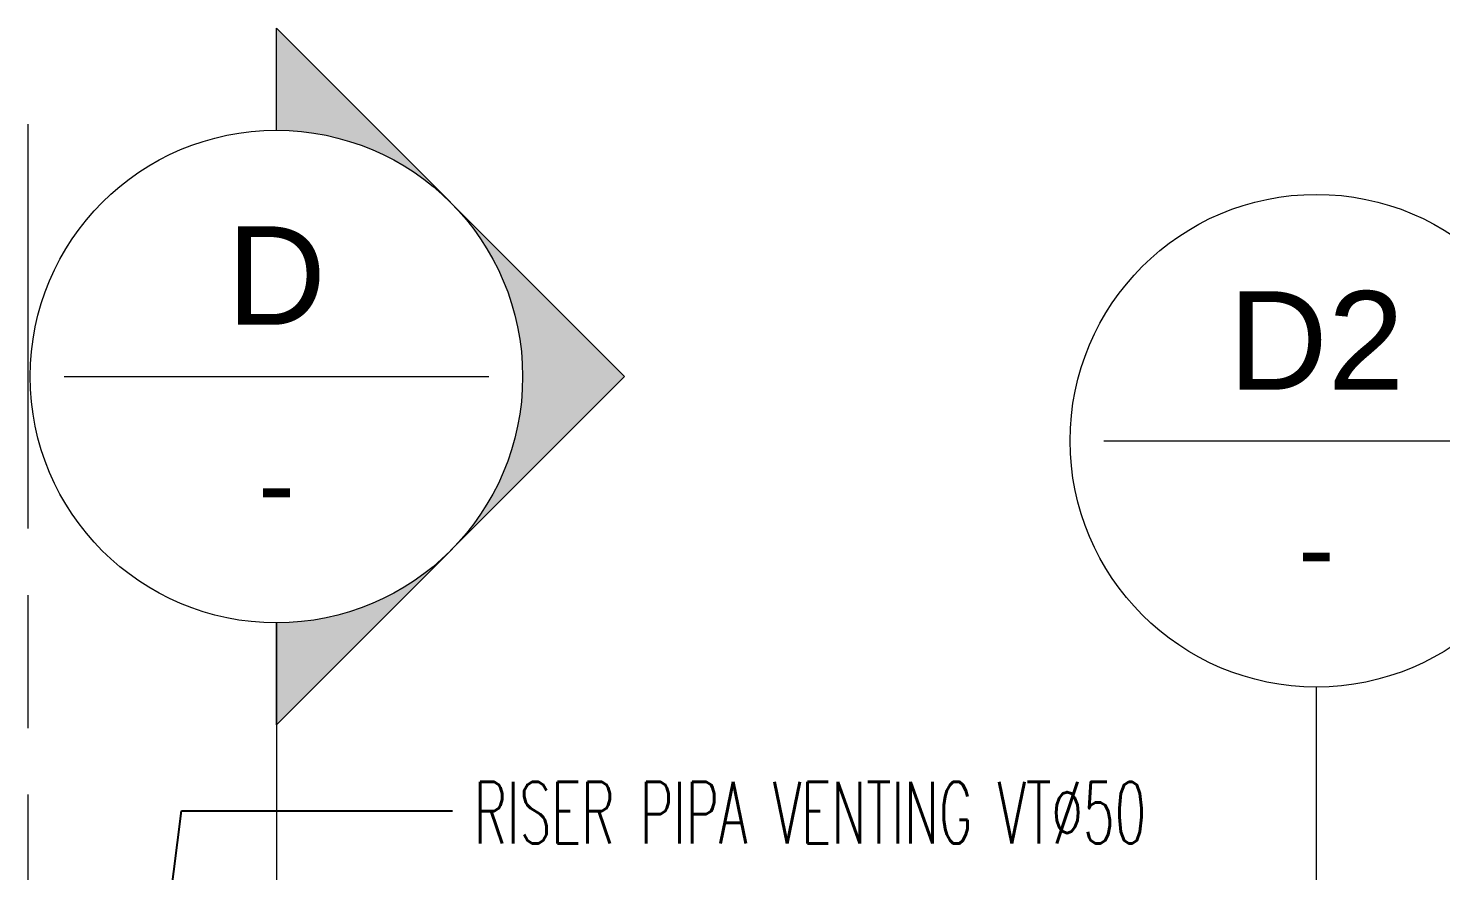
# Model space of a CAD drawing. Header units: millimetres. Extents: x -280308 to 6402717, y -14 to 2073074.
# Drawn here: x -4442 to 1295, y 576661 to 580082 of the extents above; entities that cross this region are included whole.
import ezdxf
from ezdxf.enums import TextEntityAlignment as Align

# ---------------------------------------------------------------- set-up
doc = ezdxf.new("R2010")
doc.units = ezdxf.units.MM
doc.linetypes.add('ACAD_ISO08W100', pattern=[36, 24, -3, 6, -3])
doc.linetypes.add('Default', pattern=[0])
doc.layers.get('0').update_dxf_attribs({"lineweight": 0})
for name, color, linetype, lineweight in [('A-ANNOTATION', 144, 'Continuous', 0), ('A-FURN-EQPM', 177, 'Continuous', 0), ('A-Z22-T-Anno_Text', 152, 'Continuous', 9)]:
    doc.layers.add(name, color=color, linetype=linetype, lineweight=lineweight)
doc.layers.add('A-TEXT', color=254, linetype='Continuous')
doc.layers.add('Teks-PL', color=7, linetype='Default', true_color=0xff0a0a)
doc.styles.add('RS', font='ROMANS.SHX', dxfattribs={"width": 0.8})
doc.styles.add('SKALA1-200', font='simplex.shx', dxfattribs={"height": 0.3})
doc.styles.get("Standard").update_dxf_attribs({"font": 'arial.ttf'})
doc.styles.add('TGF_A', font='arial.ttf')
doc.dimstyles.new('SKALA1-200', dxfattribs={"dimtxt": 0.3, "dimasz": 0.3, "dimexe": 0.18, "dimexo": 0.0625, "dimgap": 0.08, "dimtad": 1, "dimdec": 0, "dimlfac": 2000, "dimzin": 12, "dimdsep": 46, "dimtxsty": 'SKALA1-200', "dimblk": 'DOTSMALL', "dimcen": 0.09, "dimclrd": 256, "dimclrt": 11, "dimadec": 0, "dimazin": 0, "dimtfac": 1, "dimtdec": 0, "dimtix": 1, "dimtofl": 0, "dimtmove": 2, "dimatfit": 1, "dimfxl": 0.18, "dimtolj": 1, "dimtzin": 0, "dimlwe": -1, "dimarcsym": 0})

# ---------------------------------------------------------------- blocks, each defined once
blk = doc.blocks.new('*U552')
at = {"layer": 'A-ANNOTATION', "linetype": 'ACAD_ISO08W100', "ltscale": 0.25}
blk.add_lwpolyline([(0, -5), (0, -90.561)], dxfattribs=at)
at = {"layer": 'A-TEXT'}
blk.add_attdef('N', text='', height=0.9, dxfattribs=at).set_placement((0, 2.75), align=Align.MIDDLE_CENTER)
blk = doc.blocks.new('A$Cf37525da')
at = {"color": 124, "xscale": -360.0000000000001, "yscale": 360.0000000000001, "zscale": 360.0000000000001, "rotation": 180}
blk.add_blockref('*U552', (-26750, -25932.8), dxfattribs=at)
blk = doc.blocks.new('CALLOUT-AROW')
h = blk.add_hatch(color=256)
edge = h.paths.add_edge_path()
edge.add_line((-0.2344, 0), (-0.3315, 0))
edge.add_line((-0.3315, 0), (0, 0.3315))
edge.add_line((0, 0.3315), (0.3315, 0))
edge.add_line((0.3315, 0), (0.2344, 0))
edge.add_arc((0, 0), 0.2344, 0, 180)
at = {"color": 0, "lineweight": -2}
blk.add_lwpolyline([(-0.2344, 0), (-0.3315, 0), (0, 0.3315), (0.3315, 0), (0.2344, 0)], dxfattribs=at)
blk = doc.blocks.new('*U538')
at = {"color": 7, "lineweight": -2}
blk.add_line((-0.2022, 0), (0.2022, 0), dxfattribs=at)
at = {"lineweight": -2}
blk.add_lwpolyline([(0, -0.2344), (0, -3.1346)], dxfattribs=at)
at = {"color": 7, "lineweight": -2}
blk.add_circle((0, 0), 0.2344, dxfattribs=at)
at = {"rotation": 270}
blk.add_blockref('CALLOUT-AROW', (0, 0), dxfattribs=at)
at = {"color": 7, "lineweight": -2, "style": 'TGF_A', "flags": 8}
for tag, height, p in [('NOTE1', 0.0625, (0, 0.3375)), ('DET', 0.0938, (0, 0.0961)), ('SHT', 0.075, (0, -0.1021)), ('NOTE2', 0.0625, (0, -0.3994))]:
    blk.add_attdef(tag, text='', height=height, dxfattribs=at).set_placement(p, align=Align.MIDDLE)
blk = doc.blocks.new('A$Cba193409')
at = {"layer": 'A-Z22-T-Anno_Text', "color": 7}
ref = blk.add_blockref('*U538', (-25992, 5394.1), dxfattribs=dict(at, xscale=4266.666666600002, yscale=4266.666666600002, zscale=4266.666666600002))
ref.add_attrib('DET', 'D', dxfattribs={"layer": '0', "color": 7, "lineweight": -2, "height": 400, "style": 'TGF_A'}).set_placement((-25992, 5804.3), align=Align.MIDDLE)
ref.add_attrib('SHT', '-', dxfattribs={"layer": '0', "color": 7, "lineweight": -2, "height": 320, "style": 'TGF_A'}).set_placement((-25992, 4958.5), align=Align.MIDDLE)
blk = doc.blocks.new('*U532')
at = {"color": 7, "lineweight": -2}
blk.add_line((-0.2022, 0), (0.2022, 0), dxfattribs=at)
at = {"lineweight": -2}
blk.add_line((0, -0.4562), (0, -0.2344), dxfattribs=at)
at = {"color": 7, "lineweight": -2}
blk.add_circle((0, 0), 0.2344, dxfattribs=at)
at = {"color": 7, "lineweight": -2, "style": 'TGF_A', "flags": 8}
for tag, height, p in [('NOTE1', 0.0625, (0, 0.3375)), ('DET', 0.0938, (0, 0.0961)), ('SHT', 0.075, (0, -0.1021)), ('NOTE2', 0.0625, (0, -0.3994))]:
    blk.add_attdef(tag, text='', height=height, dxfattribs=at).set_placement(p, align=Align.MIDDLE)
blk = doc.blocks.new('4')
at = {"ltscale": 0.25}
blk.add_blockref('A$Cf37525da', (22307.9, 573023.3), dxfattribs=at)
at = {"layer": 'A-FURN-EQPM', "color": 0, "linetype": 'ByBlock', "lineweight": -2, "ltscale": 0.25}
blk.add_blockref('A$Cba193409', (22557.9, 573273.3), dxfattribs=at)
at = {"layer": 'A-Z22-T-Anno_Text', "color": 124, "lineweight": 20}
ref = blk.add_blockref('*U532', (790.1, 578407.1), dxfattribs=dict(at, xscale=4266.666666600002, yscale=4266.666666600002, zscale=4266.666666600002))
ref.add_attrib('DET', 'D2', dxfattribs={"layer": '0', "color": 7, "lineweight": -2, "height": 400, "style": 'TGF_A'}).set_placement((790.1, 578817.2), align=Align.MIDDLE)
ref.add_attrib('SHT', '-', dxfattribs={"layer": '0', "color": 7, "lineweight": -2, "height": 320, "style": 'TGF_A'}).set_placement((790.1, 577971.4), align=Align.MIDDLE)
blk = doc.blocks.new('_DOTSMALL')
at = {"color": 0, "linetype": 'ByBlock', "const_width": 0.5}
blk.add_lwpolyline([(-0.0625, 0, 1), (0.0625, 0, 1)], format="xyb", close=True, dxfattribs=at)

msp = doc.modelspace()

# ---------------------------------------------------------------- block references
msp.add_blockref('4', (0, 0))

# ---------------------------------------------------------------- next in the draw order: texts
at = {"layer": 'Teks-PL', "color": 7, "style": 'RS', "width": 0.6}
msp.add_text('RISER PIPA VENTING VT%%C50', height=250, dxfattribs=at).set_placement((-2632.8, 576772.1, -46314.1))

# ---------------------------------------------------------------- next in the draw order: leaders
at = {"color": 252}
msp.add_leader([(-4284.1, 573295.4), (-3819.4, 576904.4), (-2719.3, 576904.4)], dimstyle='SKALA1-200', override={"dimasz": 300, "dimgap": 0.08, "dimtad": 0, "dimfxl": 150, "dimarcsym": 1}, dxfattribs=at)

doc.saveas('drawing.dxf')
